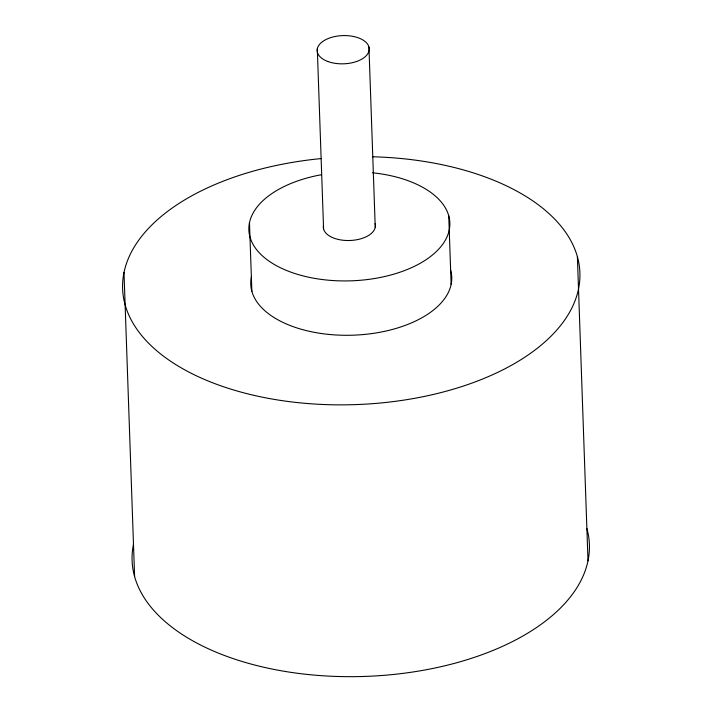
<?xml version="1.0" encoding="UTF-8"?>
<svg xmlns="http://www.w3.org/2000/svg" width="712" height="712" viewBox="0 0 712 712"><rect width="100%" height="100%" fill="white"/><g stroke="black" fill="none" stroke-linecap="round" stroke-linejoin="round"><path stroke-width="1.07" d="M577.388 256.658L588.005 560.807M448.738 215.798L451.132 284.373M368.941 46.965L375.242 227.324M317.303 48.763L323.595 229.13M249.476 222.758L251.87 291.333M123.995 272.491L134.613 576.64M586.875 528.473A228.792 123.941 -2 0 1 365.069 676.418A228.792 123.941 -2 0 1 133.482 544.306M372.438 156.765A228.792 123.941 -2 0 1 547.181 339.864A228.792 123.941 -2 0 1 159.924 353.383A228.792 123.941 -2 0 1 321.468 158.545M450.634 270.16A100.552 54.468 -2 0 1 353.152 335.183A100.552 54.468 -2 0 1 251.372 277.119M372.456 172.776A100.552 54.468 -2 0 1 433.172 254.389A100.552 54.468 -2 0 1 268.344 260.637A100.552 54.468 -2 0 1 321.512 174.707M375.117 223.639A26.059 14.115 -2 0 1 349.85 240.496A26.059 14.115 -2 0 1 323.471 225.446M327.725 61.454A26.059 14.115 -2 0 0 369.074 50.65A26.059 14.115 -2 0 0 332.762 37.024A26.059 14.115 -2 0 0 327.725 61.454"/></g></svg>
